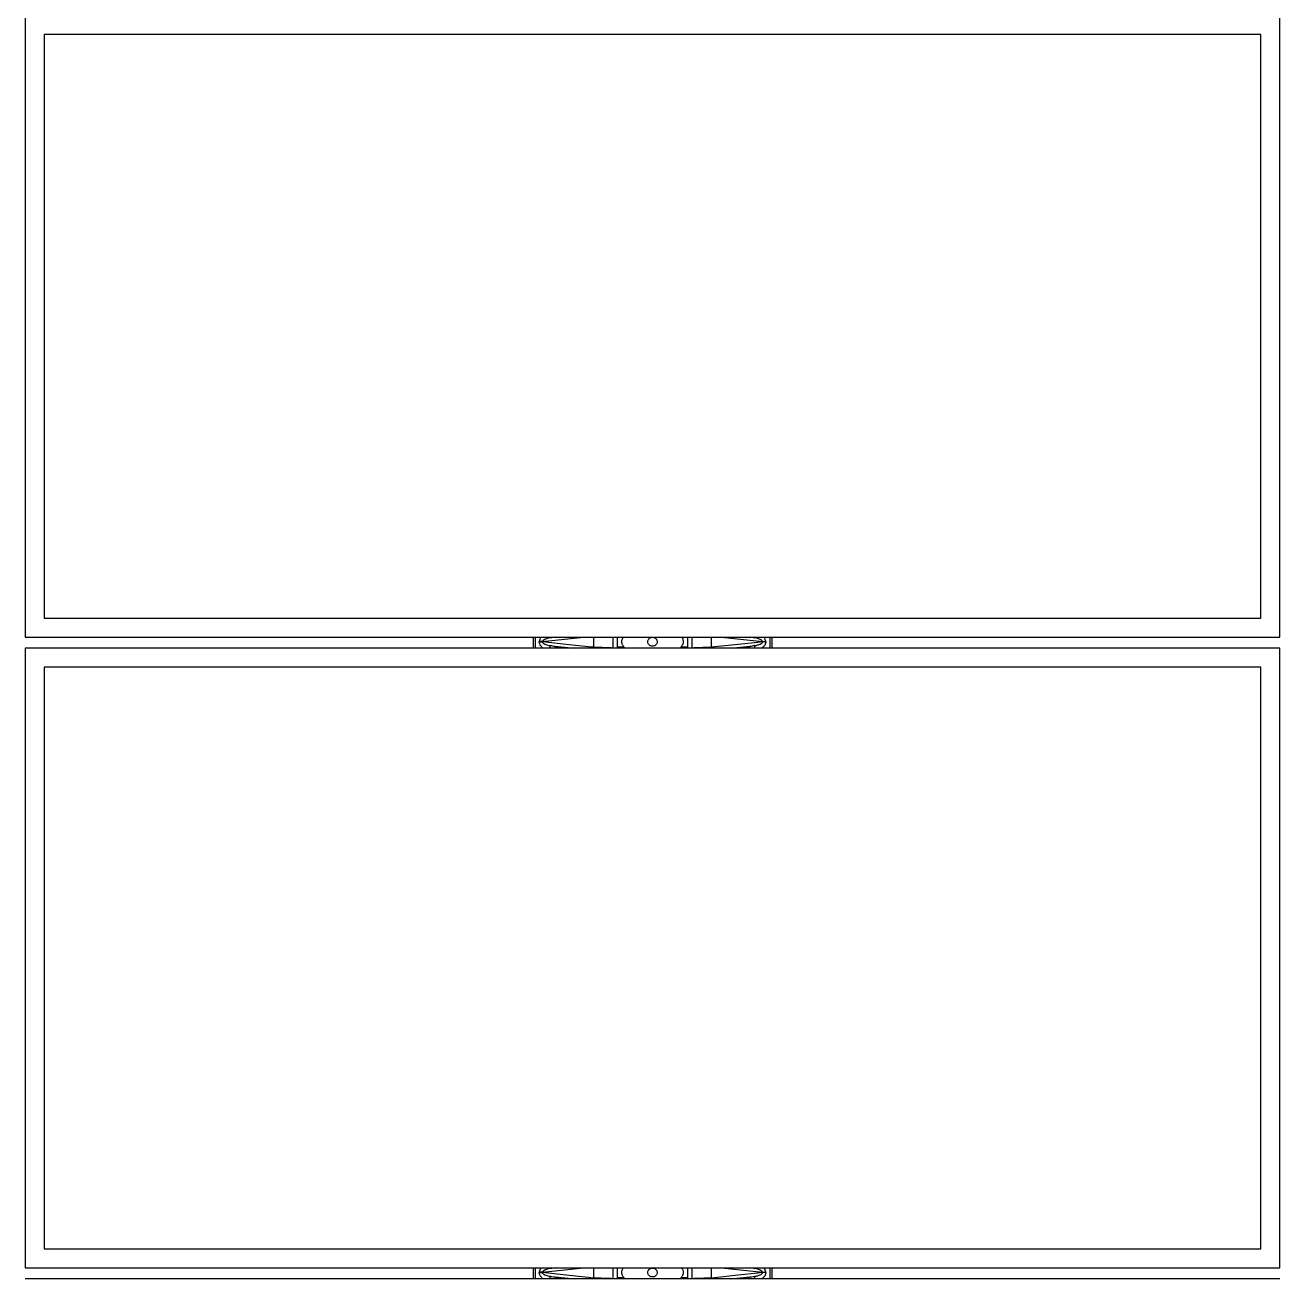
# Model space of a CAD drawing. Header units: inches. Extents: x -1851 to 6314, y -1304 to 4687.
# Drawn here: x 423.5 to 514.1, y 2342.5 to 2433 of the extents above; entities that cross this region are included whole.
import ezdxf

# ---------------------------------------------------------------- set-up
doc = ezdxf.new("R2010")
doc.units = ezdxf.units.IN
doc.header["$MEASUREMENT"] = 0

# ---------------------------------------------------------------- blocks, each defined once
blk = doc.blocks.new('2.4.20_7-7_Mid Plan View')
at = {"color": 7, "linetype": 'Continuous', "lineweight": 25}
blk.add_line((-9.1975, -1.115), (-9.1975, 1.115), dxfattribs=at)
blk = doc.blocks.new('2.4.20_9_Plan View')
at = {"color": 7, "linetype": 'Continuous', "lineweight": 25}
for p, q in [((34.0798, 7.5459), (30.3412, 7.5459)), ((26.4829, 0), (26.4829, 7.5459)), ((26.5486, 7.5459), (26.5486, 0)), ((30.2756, 7.5459), (26.5486, 7.5459)), ((30.2756, 0), (30.2756, 7.5459)), ((30.3412, 7.5459), (30.3412, 0)), ((30.1608, 7.4311), (26.6634, 7.4311)), ((26.6634, 7.4311), (26.6634, 0.1148)), ((30.1608, 0.1148), (30.1608, 7.4311)), ((33.965, 7.4311), (30.456, 7.4311)), ((30.456, 7.4311), (30.456, 0.1148)), ((33.965, 0.1148), (33.965, 7.4311)), ((26.5486, 4.4902), (26.4829, 4.4902)), ((26.5205, 4.454), (26.5205, 4.4353)), ((26.5227, 4.454), (26.5205, 4.454)), ((26.5227, 4.4353), (26.5227, 4.454)), ((30.3412, 4.4902), (30.2756, 4.4902)), ((30.3131, 4.454), (30.3131, 4.4353)), ((30.3154, 4.454), (30.3131, 4.454)), ((30.3154, 4.4353), (30.3154, 4.454)), ((26.4897, 4.3495), (26.4982, 4.3871)), ((26.5205, 4.4353), (26.5227, 4.4353)), ((30.2824, 4.3495), (30.2908, 4.3871)), ((30.3131, 4.4353), (30.3154, 4.4353)), ((26.4829, 4.0054), (26.4838, 4.0069)), ((26.4888, 4.0092), (26.5486, 4.0092)), ((30.2756, 4.0054), (30.2764, 4.0069)), ((30.2814, 4.0092), (30.3412, 4.0092)), ((26.4888, 3.9813), (26.4829, 3.9813)), ((26.5486, 3.9855), (26.4888, 3.9855)), ((26.4888, 3.9453), (26.4888, 3.9855)), ((30.2814, 3.9813), (30.2756, 3.9813)), ((30.3412, 3.9855), (30.2814, 3.9855)), ((30.2814, 3.9453), (30.2814, 3.9855)), ((26.4829, 3.5646), (26.4888, 3.5646)), ((26.4888, 3.5604), (26.4888, 3.6006)), ((26.4888, 3.5604), (26.5486, 3.5604)), ((30.2756, 3.5646), (30.2814, 3.5646)), ((30.2814, 3.5604), (30.2814, 3.6006)), ((30.2814, 3.5604), (30.3412, 3.5604)), ((26.4838, 3.539), (26.4829, 3.5405)), ((26.5486, 3.5367), (26.4888, 3.5367)), ((30.2764, 3.539), (30.2756, 3.5405)), ((30.3412, 3.5367), (30.2814, 3.5367)), ((26.4982, 3.1588), (26.4897, 3.1965)), ((30.2908, 3.1588), (30.2824, 3.1965)), ((26.5205, 3.092), (26.5205, 3.1107)), ((26.5227, 3.1107), (26.5205, 3.1107)), ((26.5227, 3.1107), (26.5227, 3.092)), ((30.3131, 3.092), (30.3131, 3.1107)), ((30.3154, 3.1107), (30.3131, 3.1107)), ((30.3154, 3.1107), (30.3154, 3.092)), ((26.5486, 3.0558), (26.4829, 3.0558)), ((26.5205, 3.092), (26.5227, 3.092)), ((30.3412, 3.0558), (30.2756, 3.0558)), ((30.3131, 3.092), (30.3154, 3.092)), ((26.6634, 0.1148), (30.1608, 0.1148)), ((30.456, 0.1148), (33.965, 0.1148)), ((26.5486, 0), (30.2756, 0)), ((30.3412, 0), (34.0798, 0))]:
    blk.add_line(p, q, dxfattribs=at)
at = {"color": 8, "linetype": 'Continuous', "lineweight": 25}
for p, q in [((26.5486, 4.4783), (26.4829, 4.4783)), ((30.3412, 4.4783), (30.2756, 4.4783)), ((26.5227, 4.4353), (26.5486, 4.1888)), ((26.545, 4.3871), (26.5486, 4.3713)), ((26.5486, 4.3535), (26.545, 4.3871)), ((30.3154, 4.4353), (30.3412, 4.1888)), ((30.3377, 4.3871), (30.3412, 4.3713)), ((30.3412, 4.3535), (30.3377, 4.3871)), ((26.5486, 4.1275), (26.4882, 4.1275)), ((30.3412, 4.1275), (30.2808, 4.1275)), ((26.4882, 3.4185), (26.5486, 3.4185)), ((30.2808, 3.4185), (30.3412, 3.4185)), ((26.5486, 3.3571), (26.5227, 3.1107)), ((30.3412, 3.3571), (30.3154, 3.1107)), ((26.545, 3.1588), (26.5486, 3.1925)), ((26.5486, 3.1746), (26.545, 3.1588)), ((30.3377, 3.1588), (30.3412, 3.1925)), ((30.3412, 3.1746), (30.3377, 3.1588)), ((26.5486, 3.0676), (26.4829, 3.0676)), ((30.3412, 3.0676), (30.2756, 3.0676))]:
    blk.add_line(p, q, dxfattribs=at)
at = {"color": 8, "linetype": 'Continuous', "lineweight": 25, "flags": 128}
for points in [[(26.4829, 4.3905), (26.4838, 4.3903), (26.4881, 4.3894), (26.4918, 4.3885), (26.4948, 4.3879), (26.4969, 4.3874), (26.4982, 4.3871)], [(26.4982, 4.3871), (26.4951, 4.3577), (26.4829, 4.2421)], [(26.545, 4.3871), (26.5463, 4.3874), (26.5484, 4.3879), (26.5486, 4.3879)], [(30.2756, 4.3905), (30.2765, 4.3903), (30.2808, 4.3894), (30.2845, 4.3885), (30.2874, 4.3879), (30.2896, 4.3874), (30.2908, 4.3871)], [(30.2908, 4.3871), (30.2877, 4.3577), (30.2756, 4.2421)], [(30.3377, 4.3871), (30.3389, 4.3874), (30.341, 4.3879), (30.3412, 4.3879)], [(26.4829, 4.351), (26.4834, 4.3509), (26.4864, 4.3502), (26.4885, 4.3497), (26.4897, 4.3495)], [(30.2756, 4.351), (30.2761, 4.3509), (30.279, 4.3502), (30.2811, 4.3497), (30.2824, 4.3495)], [(26.4829, 3.3038), (26.4951, 3.1882), (26.4982, 3.1588)], [(30.2756, 3.3038), (30.2877, 3.1882), (30.2908, 3.1588)], [(26.4829, 3.195), (26.4834, 3.1951), (26.4864, 3.1957), (26.4885, 3.1962), (26.4897, 3.1965)], [(30.2756, 3.195), (30.2761, 3.1951), (30.279, 3.1957), (30.2811, 3.1962), (30.2824, 3.1965)], [(26.4829, 3.1554), (26.4838, 3.1556), (26.4881, 3.1566), (26.4918, 3.1574), (26.4948, 3.158), (26.4969, 3.1585), (26.4982, 3.1588)], [(26.545, 3.1588), (26.5463, 3.1585), (26.5484, 3.158), (26.5486, 3.158)], [(30.2756, 3.1554), (30.2765, 3.1556), (30.2808, 3.1566), (30.2845, 3.1574), (30.2874, 3.158), (30.2896, 3.1585), (30.2908, 3.1588)], [(30.3377, 3.1588), (30.3389, 3.1585), (30.341, 3.158), (30.3412, 3.158)]]:
    blk.add_lwpolyline(points, dxfattribs=at)
at = {"color": 7, "linetype": 'Continuous', "lineweight": 25, "flags": 128}
for points in [[(26.4882, 4.1275), (26.4913, 4.1569), (26.5036, 4.2746), (26.5205, 4.4353)], [(30.2808, 4.1275), (30.2839, 4.1569), (30.2963, 4.2746), (30.3131, 4.4353)], [(26.5205, 3.1107), (26.5174, 3.1401), (26.505, 3.2578), (26.4882, 3.4185)], [(30.3131, 3.1107), (30.31, 3.1401), (30.2977, 3.2578), (30.2808, 3.4185)]]:
    blk.add_lwpolyline(points, dxfattribs=at)
at = {"color": 8, "linetype": 'Continuous', "lineweight": 25}
for centre, major_axis, start_param, end_param in [((26.528, 4.3738), (0.0084, -0.08), 2.543886, 3.07755), ((30.3206, 4.3738), (0.0084, -0.08), 2.543886, 3.07755), ((26.528, 3.1722), (-0.0084, -0.08), 0.064043, 0.597707), ((30.3206, 3.1722), (-0.0084, -0.08), 0.064043, 0.597707)]:
    blk.add_ellipse(centre, major_axis=major_axis, ratio=0.611475, start_param=start_param, end_param=end_param, dxfattribs=at)
at = {"color": 7, "linetype": 'Continuous', "lineweight": 25}
for centre, major_axis, start_param, end_param in [((26.528, 4.3738), (-0.0064, 0.0615), 4.899674, 6.219143), ((30.3206, 4.3738), (-0.0064, 0.0615), 4.899674, 6.219143), ((26.528, 3.1722), (0.0064, 0.0615), 3.205635, 4.525104), ((30.3206, 3.1722), (0.0064, 0.0615), 3.205635, 4.525104)]:
    blk.add_ellipse(centre, major_axis=major_axis, ratio=0.302481, start_param=start_param, end_param=end_param, dxfattribs=at)
at = {"color": 8, "linetype": 'Continuous', "lineweight": 25}
for points, knots in [([(26.4829, 4.4288), (26.483, 4.4289), (26.4847, 4.4321), (26.4893, 4.4376), (26.4972, 4.4457), (26.5058, 4.4509), (26.514, 4.4536), (26.5183, 4.4538), (26.5205, 4.454)], [0, 0, 0, 0, 0.006339, 0.231027, 0.455234, 0.725748, 0.86299, 1, 1, 1, 1]), ([(30.2756, 4.4288), (30.2756, 4.4289), (30.2773, 4.4321), (30.282, 4.4376), (30.2899, 4.4457), (30.2985, 4.4509), (30.3067, 4.4536), (30.311, 4.4538), (30.3131, 4.454)], [0, 0, 0, 0, 0.006369, 0.231009, 0.455255, 0.725759, 0.862995, 1, 1, 1, 1]), ([(26.4829, 4.3147), (26.4838, 4.3198), (26.4858, 4.3311), (26.4883, 4.3429), (26.4897, 4.3495)], [0, 0, 0, 0, 0.450638, 1, 1, 1, 1]), ([(30.2756, 4.3147), (30.2765, 4.3198), (30.2784, 4.3311), (30.281, 4.3429), (30.2824, 4.3495)], [0, 0, 0, 0, 0.450654, 1, 1, 1, 1]), ([(26.4897, 3.1965), (26.4884, 3.2027), (26.4858, 3.2146), (26.4839, 3.2259), (26.4829, 3.2313)], [0, 0, 0, 0, 0.529469, 1, 1, 1, 1]), ([(30.2824, 3.1965), (30.281, 3.2027), (30.2785, 3.2146), (30.2765, 3.2259), (30.2756, 3.2313)], [0, 0, 0, 0, 0.529453, 1, 1, 1, 1]), ([(26.5205, 3.092), (26.5197, 3.092), (26.5153, 3.0921), (26.5085, 3.0939), (26.5009, 3.098), (26.4946, 3.1028), (26.4889, 3.1089), (26.4847, 3.1138), (26.4832, 3.1169), (26.4829, 3.1173)], [0, 0, 0, 0, 0.046492, 0.280535, 0.437558, 0.594884, 0.781451, 0.968231, 1, 1, 1, 1]), ([(30.3131, 3.092), (30.3124, 3.092), (30.308, 3.0921), (30.3012, 3.0939), (30.2936, 3.098), (30.2873, 3.1028), (30.2816, 3.1089), (30.2774, 3.1138), (30.2758, 3.1169), (30.2756, 3.1173)], [0, 0, 0, 0, 0.046491, 0.280526, 0.437545, 0.594866, 0.781427, 0.968201, 1, 1, 1, 1])]:
    blk.add_open_spline(points, degree=3, knots=knots, dxfattribs=at)
at = {"color": 7, "linetype": 'Continuous', "lineweight": 25}
for points, knots in [([(26.5205, 4.4353), (26.5196, 4.435), (26.5177, 4.4346), (26.5143, 4.432), (26.5095, 4.4255), (26.505, 4.4153), (26.5013, 4.403), (26.4993, 4.3937), (26.4984, 4.3884), (26.4982, 4.3871)], [0, 0, 0, 0, 0.045608, 0.09756, 0.223977, 0.478121, 0.704076, 0.93018, 1, 1, 1, 1]), ([(30.3131, 4.4353), (30.3123, 4.435), (30.3104, 4.4346), (30.307, 4.432), (30.3021, 4.4255), (30.2977, 4.4153), (30.2939, 4.403), (30.2919, 4.3937), (30.291, 4.3884), (30.2908, 4.3871)], [0, 0, 0, 0, 0.045608, 0.09756, 0.223977, 0.478121, 0.704076, 0.93018, 1, 1, 1, 1]), ([(26.4881, 4.1274), (26.4881, 4.1273), (26.4881, 4.1273), (26.488, 4.1272), (26.4879, 4.1271), (26.4875, 4.127), (26.4857, 4.1269), (26.4841, 4.1267), (26.4829, 4.1265)], [0, 0, 0, 0, 0.022518, 0.03736, 0.060756, 0.10099, 0.316533, 1, 1, 1, 1]), ([(26.4838, 4.0069), (26.4839, 4.0086), (26.4842, 4.0172), (26.4847, 4.0326), (26.4855, 4.0539), (26.4863, 4.0757), (26.487, 4.0956), (26.4876, 4.1129), (26.488, 4.1225), (26.4881, 4.1274)], [0, 0, 0, 0, 0.038745, 0.197212, 0.355681, 0.541629, 0.727576, 0.86379, 1, 1, 1, 1]), ([(30.2808, 4.1274), (30.2808, 4.1273), (30.2808, 4.1273), (30.2807, 4.1272), (30.2806, 4.1271), (30.2801, 4.127), (30.2784, 4.1269), (30.2768, 4.1267), (30.2756, 4.1265)], [0, 0, 0, 0, 0.022505, 0.037339, 0.060721, 0.100933, 0.316356, 1, 1, 1, 1]), ([(30.2764, 4.0069), (30.2765, 4.0086), (30.2768, 4.0172), (30.2774, 4.0326), (30.2781, 4.0539), (30.2789, 4.0757), (30.2796, 4.0956), (30.2803, 4.1129), (30.2806, 4.1225), (30.2808, 4.1274)], [0, 0, 0, 0, 0.038745, 0.197212, 0.355681, 0.541629, 0.727576, 0.86379, 1, 1, 1, 1]), ([(26.4838, 4.0069), (26.4843, 4.0074), (26.4854, 4.0084), (26.4872, 4.0091), (26.4884, 4.0092), (26.4888, 4.0092)], [0, 0, 0, 0, 0.390189, 0.780315, 1, 1, 1, 1]), ([(30.2764, 4.0069), (30.277, 4.0074), (30.278, 4.0084), (30.2799, 4.0091), (30.281, 4.0092), (30.2814, 4.0092)], [0, 0, 0, 0, 0.389729, 0.780336, 1, 1, 1, 1]), ([(26.4915, 3.9461), (26.4911, 3.9458), (26.4904, 3.9453), (26.4891, 3.9448), (26.4879, 3.9447), (26.4867, 3.9448), (26.4855, 3.9452), (26.4841, 3.946), (26.4831, 3.947), (26.483, 3.9476), (26.4829, 3.9477)], [0, 0, 0, 0, 0.154257, 0.268576, 0.364754, 0.461194, 0.556216, 0.707698, 0.947333, 1, 1, 1, 1]), ([(26.4915, 3.9461), (26.4933, 3.9475), (26.4969, 3.9504), (26.5037, 3.954), (26.5118, 3.9566), (26.5211, 3.9577), (26.5308, 3.9568), (26.5389, 3.9542), (26.5449, 3.9512), (26.5476, 3.9492), (26.5486, 3.9485)], [0, 0, 0, 0, 0.130878, 0.261459, 0.397697, 0.535157, 0.65565, 0.809098, 0.935026, 1, 1, 1, 1]), ([(30.2841, 3.9461), (30.2837, 3.9458), (30.2831, 3.9453), (30.2818, 3.9448), (30.2805, 3.9447), (30.2794, 3.9448), (30.2781, 3.9452), (30.2768, 3.946), (30.2758, 3.947), (30.2756, 3.9476), (30.2756, 3.9477)], [0, 0, 0, 0, 0.154251, 0.268565, 0.364739, 0.461175, 0.556193, 0.707668, 0.947294, 1, 1, 1, 1]), ([(30.2841, 3.9461), (30.2859, 3.9475), (30.2895, 3.9504), (30.2963, 3.954), (30.3044, 3.9566), (30.3137, 3.9577), (30.3234, 3.9568), (30.3316, 3.9542), (30.3376, 3.9512), (30.3403, 3.9492), (30.3412, 3.9485)], [0, 0, 0, 0, 0.130879, 0.26146, 0.397699, 0.535159, 0.655609, 0.809097, 0.935026, 1, 1, 1, 1]), ([(26.5246, 3.8009), (26.5216, 3.8009), (26.5155, 3.801), (26.507, 3.7972), (26.5002, 3.7909), (26.4957, 3.7825), (26.4942, 3.7731), (26.4957, 3.7637), (26.5, 3.7553), (26.5068, 3.7488), (26.5153, 3.7451), (26.5245, 3.7445), (26.5334, 3.7471), (26.5409, 3.7526), (26.5462, 3.7604), (26.5488, 3.7696), (26.5484, 3.7791), (26.5449, 3.788), (26.5389, 3.7951), (26.5317, 3.7995), (26.5267, 3.8005), (26.5246, 3.8009)], [0, 0, 0, 0, 0.052112, 0.104545, 0.157922, 0.21238, 0.267152, 0.321521, 0.375406, 0.428946, 0.481966, 0.534336, 0.586529, 0.639505, 0.693644, 0.748419, 0.802969, 0.857, 0.910659, 0.963882, 1, 1, 1, 1]), ([(30.3173, 3.8009), (30.3143, 3.8009), (30.3082, 3.801), (30.2997, 3.7972), (30.2928, 3.7909), (30.2884, 3.7825), (30.2868, 3.7731), (30.2883, 3.7637), (30.2927, 3.7553), (30.2995, 3.7488), (30.308, 3.7451), (30.3172, 3.7445), (30.326, 3.7471), (30.3335, 3.7526), (30.3389, 3.7604), (30.3415, 3.7696), (30.341, 3.7791), (30.3376, 3.788), (30.3316, 3.7951), (30.3244, 3.7995), (30.3193, 3.8005), (30.3173, 3.8009)], [0, 0, 0, 0, 0.052112, 0.104544, 0.157921, 0.212378, 0.267153, 0.321525, 0.375409, 0.42895, 0.481969, 0.534339, 0.586532, 0.639508, 0.693646, 0.748421, 0.80297, 0.857001, 0.910659, 0.963882, 1, 1, 1, 1]), ([(26.4829, 3.598), (26.483, 3.5982), (26.4831, 3.5989), (26.4842, 3.5999), (26.4854, 3.6008), (26.4869, 3.6012), (26.4881, 3.6012), (26.4894, 3.601), (26.4906, 3.6005), (26.4912, 3.6001), (26.4915, 3.5998)], [0, 0, 0, 0, 0.119099, 0.292605, 0.467761, 0.568736, 0.670135, 0.761366, 0.882793, 1, 1, 1, 1]), ([(26.5486, 3.5975), (26.5478, 3.5969), (26.5448, 3.5945), (26.5394, 3.5919), (26.5326, 3.5898), (26.5271, 3.5888), (26.5205, 3.5884), (26.5122, 3.5892), (26.5039, 3.5918), (26.497, 3.5955), (26.4932, 3.5983), (26.4915, 3.5998), (26.4915, 3.5998)], [0, 0, 0, 0, 0.0522574, 0.218742, 0.3033298, 0.3877014, 0.4634748, 0.5851218, 0.7406135, 0.8683322, 0.9963023, 1, 1, 1, 1]), ([(30.2756, 3.598), (30.2756, 3.5982), (30.2758, 3.5989), (30.2768, 3.5999), (30.2781, 3.6008), (30.2795, 3.6012), (30.2808, 3.6012), (30.2821, 3.601), (30.2832, 3.6005), (30.2838, 3.6001), (30.2841, 3.5998)], [0, 0, 0, 0, 0.119085, 0.292689, 0.467824, 0.568787, 0.670174, 0.761394, 0.882807, 1, 1, 1, 1]), ([(30.3412, 3.5975), (30.3405, 3.5969), (30.3374, 3.5945), (30.332, 3.5919), (30.3252, 3.5898), (30.3198, 3.5888), (30.3132, 3.5884), (30.3048, 3.5892), (30.2966, 3.5918), (30.2896, 3.5955), (30.2859, 3.5983), (30.2842, 3.5998), (30.2841, 3.5998)], [0, 0, 0, 0, 0.0522574, 0.218742, 0.3033298, 0.3877014, 0.4634748, 0.5851218, 0.7406135, 0.8683322, 0.9963023, 1, 1, 1, 1]), ([(26.4881, 3.4186), (26.488, 3.4234), (26.4876, 3.433), (26.487, 3.4503), (26.4863, 3.4703), (26.4855, 3.4921), (26.4847, 3.5134), (26.4842, 3.5288), (26.4839, 3.5374), (26.4838, 3.539)], [0, 0, 0, 0, 0.136281, 0.272564, 0.458441, 0.644319, 0.802794, 0.961268, 1, 1, 1, 1]), ([(26.4888, 3.5367), (26.4881, 3.5368), (26.4866, 3.537), (26.4849, 3.5379), (26.4841, 3.5387), (26.4838, 3.539)], [0, 0, 0, 0, 0.386368, 0.773001, 1, 1, 1, 1]), ([(30.2808, 3.4186), (30.2806, 3.4234), (30.2803, 3.433), (30.2796, 3.4503), (30.2789, 3.4703), (30.2781, 3.4921), (30.2774, 3.5134), (30.2768, 3.5288), (30.2765, 3.5374), (30.2764, 3.539)], [0, 0, 0, 0, 0.136281, 0.272564, 0.458441, 0.644319, 0.802794, 0.961268, 1, 1, 1, 1]), ([(30.2814, 3.5367), (30.2807, 3.5368), (30.2792, 3.537), (30.2775, 3.5379), (30.2767, 3.5387), (30.2764, 3.539)], [0, 0, 0, 0, 0.386368, 0.773001, 1, 1, 1, 1]), ([(26.4829, 3.4194), (26.4836, 3.4193), (26.4848, 3.4191), (26.4863, 3.419), (26.4872, 3.419), (26.4877, 3.4189), (26.4879, 3.4188), (26.488, 3.4187), (26.4881, 3.4186), (26.4881, 3.4186), (26.4881, 3.4186)], [0, 0, 0, 0, 0.400058, 0.68306, 0.825739, 0.899064, 0.939277, 0.96266, 0.977494, 1, 1, 1, 1]), ([(30.2756, 3.4194), (30.2763, 3.4193), (30.2775, 3.4191), (30.279, 3.419), (30.2799, 3.419), (30.2803, 3.4189), (30.2806, 3.4188), (30.2807, 3.4187), (30.2808, 3.4186), (30.2808, 3.4186), (30.2808, 3.4186)], [0, 0, 0, 0, 0.400392, 0.683237, 0.825836, 0.89912, 0.939311, 0.962681, 0.977507, 1, 1, 1, 1]), ([(26.4982, 3.1588), (26.4987, 3.1559), (26.5004, 3.1464), (26.504, 3.1332), (26.5094, 3.1208), (26.5139, 3.1143), (26.5174, 3.1116), (26.5193, 3.1109), (26.5202, 3.1107), (26.5205, 3.1107)], [0, 0, 0, 0, 0.159804, 0.534675, 0.748516, 0.8989, 0.951749, 0.98526, 1, 1, 1, 1]), ([(30.2908, 3.1588), (30.2913, 3.1559), (30.293, 3.1464), (30.2966, 3.1332), (30.3021, 3.1208), (30.3065, 3.1143), (30.3101, 3.1116), (30.3119, 3.1109), (30.3128, 3.1107), (30.3131, 3.1107)], [0, 0, 0, 0, 0.159802, 0.534652, 0.748489, 0.898902, 0.95175, 0.98526, 1, 1, 1, 1])]:
    blk.add_open_spline(points, degree=3, knots=knots, dxfattribs=at)

msp = doc.modelspace()

# ---------------------------------------------------------------- block references
at = {"rotation": 90}
for name, p, xscale, yscale, zscale in [('2.4.20_7-7_Mid Plan View', (468.81365, 2794.40906), 39.37008, 39.37008, 39.37008), ('2.4.20_9_Plan View', (514.08924, 2024.72253), 12, 12, 12)]:
    msp.add_blockref(name, p, dxfattribs=dict(at, xscale=xscale, yscale=yscale, zscale=zscale))

doc.saveas('drawing.dxf')
